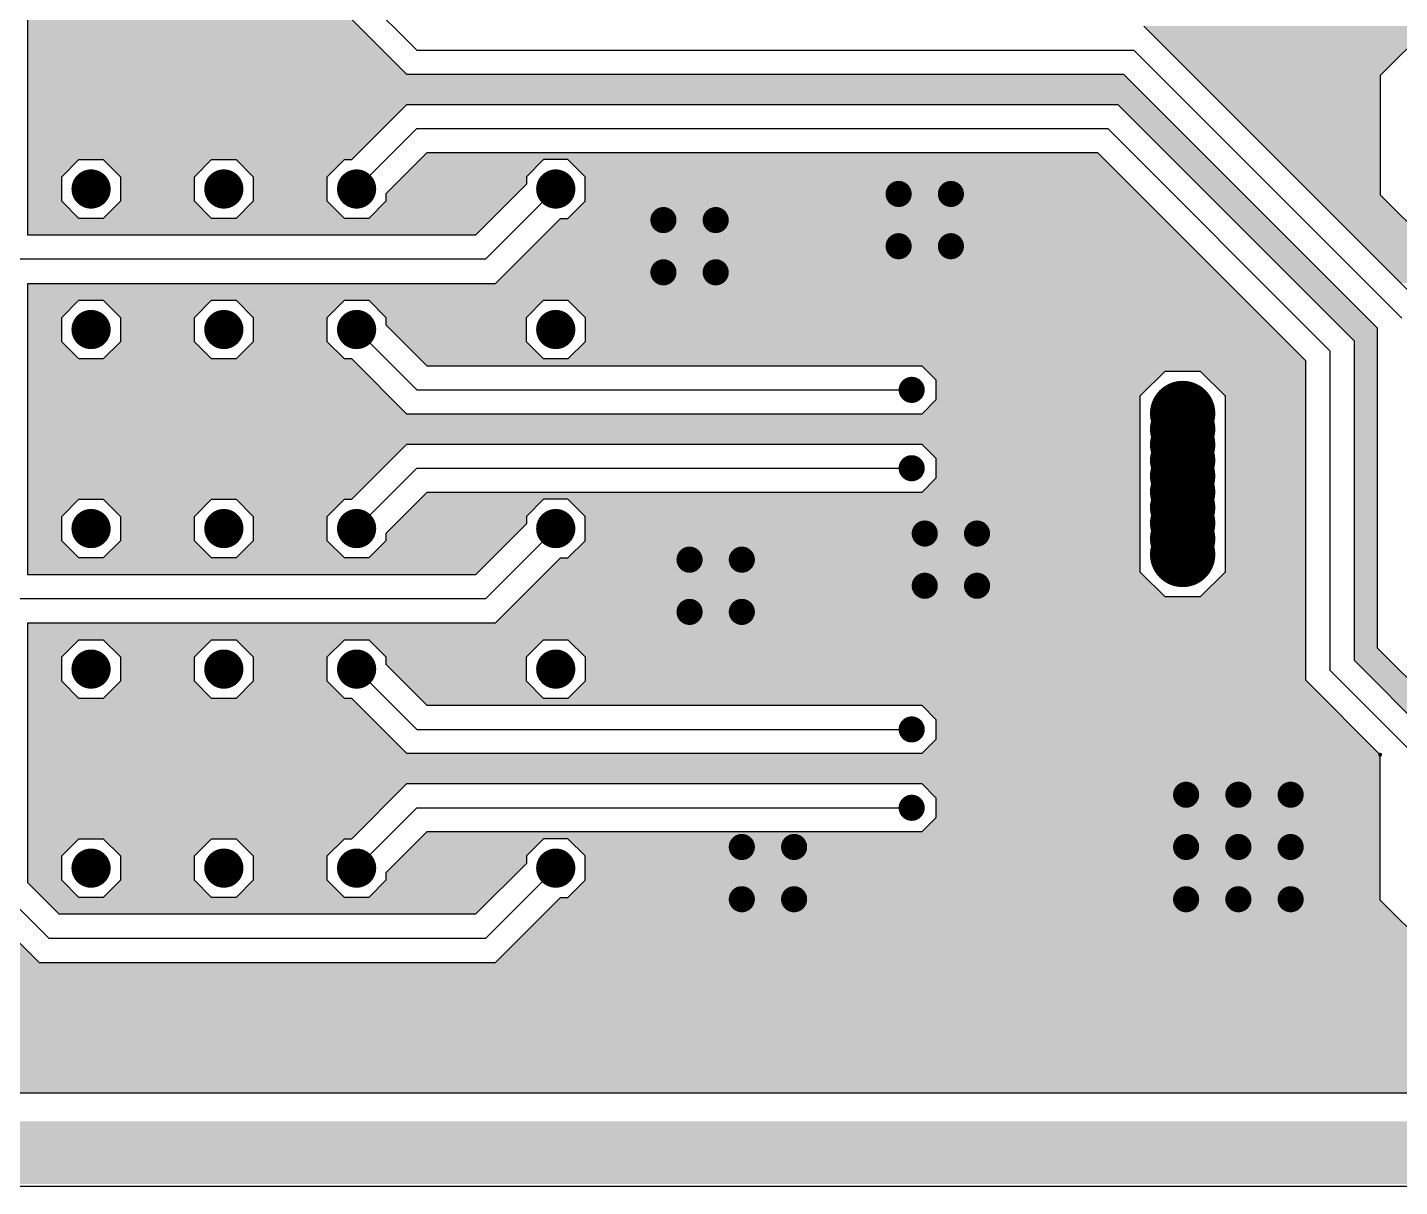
# Model space of a CAD drawing. Extents: x 295 to 953, y 10 to 290.
# Drawn here: x 543 to 629.6, y 85 to 158.2 of the extents above; entities that cross this region are included whole.
import ezdxf

# ---------------------------------------------------------------- set-up
doc = ezdxf.new("R2010")
doc.units = 0
doc.header["$LTSCALE"] = 5
doc.header["$MEASUREMENT"] = 0
doc.layers.get('0').update_dxf_attribs({"linetype": 'CONTINUOUS', "lineweight": 25})
doc.layers.add('L4-BOTTOM_GBR', color=7, linetype='CONTINUOUS')

msp = doc.modelspace()

# ---------------------------------------------------------------- linework, layer by layer
for points, const_width in [([(547.601, 148.013, -1), (546.363, 148.013, -1)], 1.238), ([(555.983, 148.013, -1), (554.745, 148.013, -1)], 1.238), ([(564.365, 148.013, -1), (563.127, 148.013, -1)], 1.238), ([(576.938, 148.013, -1), (575.7, 148.013, -1)], 1.238), ([(598.38, 147.7, -1), (597.555, 147.7, -1)], 0.825), ([(601.68, 147.7, -1), (600.855, 147.7, -1)], 0.825), ([(583.53, 146.05, -1), (582.705, 146.05, -1)], 0.825), ([(586.83, 146.05, -1), (586.005, 146.05, -1)], 0.825), ([(598.38, 144.4, -1), (597.555, 144.4, -1)], 0.825), ([(601.68, 144.4, -1), (600.855, 144.4, -1)], 0.825), ([(583.53, 142.75, -1), (582.705, 142.75, -1)], 0.825), ([(586.83, 142.75, -1), (586.005, 142.75, -1)], 0.825), ([(547.601, 139.137, -1), (546.363, 139.137, -1)], 1.238), ([(555.983, 139.137, -1), (554.745, 139.137, -1)], 1.238), ([(564.365, 139.137, -1), (563.127, 139.137, -1)], 1.238), ([(576.938, 139.137, -1), (575.7, 139.137, -1)], 1.238), ([(599.205, 135.325, -1), (598.38, 135.325, -1)], 0.825), ([(616.93, 133.835, -1), (614.868, 133.835, -1)], 2.062), ([(616.93, 132.845, -1), (614.868, 132.845, -1)], 2.062), ([(616.93, 131.855, -1), (614.868, 131.855, -1)], 2.062), ([(616.93, 130.865, -1), (614.868, 130.865, -1)], 2.062), ([(616.93, 129.875, -1), (614.868, 129.875, -1)], 2.062), ([(599.205, 130.375, -1), (598.38, 130.375, -1)], 0.825), ([(616.93, 128.885, -1), (614.868, 128.885, -1)], 2.062), ([(616.93, 127.895, -1), (614.868, 127.895, -1)], 2.062), ([(616.93, 126.905, -1), (614.868, 126.905, -1)], 2.062), ([(547.601, 126.564, -1), (546.363, 126.564, -1)], 1.238), ([(555.983, 126.564, -1), (554.745, 126.564, -1)], 1.238), ([(564.365, 126.564, -1), (563.127, 126.564, -1)], 1.238), ([(576.938, 126.564, -1), (575.7, 126.564, -1)], 1.238), ([(616.93, 125.915, -1), (614.868, 125.915, -1)], 2.062), ([(600.03, 126.25, -1), (599.205, 126.25, -1)], 0.825), ([(603.33, 126.25, -1), (602.505, 126.25, -1)], 0.825), ([(616.93, 124.925, -1), (614.868, 124.925, -1)], 2.062), ([(585.18, 124.6, -1), (584.355, 124.6, -1)], 0.825), ([(588.48, 124.6, -1), (587.655, 124.6, -1)], 0.825), ([(600.03, 122.95, -1), (599.205, 122.95, -1)], 0.825), ([(603.33, 122.95, -1), (602.505, 122.95, -1)], 0.825), ([(585.18, 121.3, -1), (584.355, 121.3, -1)], 0.825), ([(588.48, 121.3, -1), (587.655, 121.3, -1)], 0.825), ([(547.601, 117.686, -1), (546.363, 117.686, -1)], 1.238), ([(555.983, 117.686, -1), (554.745, 117.686, -1)], 1.238), ([(564.365, 117.686, -1), (563.127, 117.686, -1)], 1.238), ([(576.938, 117.686, -1), (575.7, 117.686, -1)], 1.238), ([(599.205, 113.875, -1), (598.38, 113.875, -1)], 0.825), ([(628.43, 112.276, -1), (628.306, 112.276, -1)], 0.124), ([(616.53, 109.75, -1), (615.705, 109.75, -1)], 0.825), ([(619.83, 109.75, -1), (619.005, 109.75, -1)], 0.825), ([(623.13, 109.75, -1), (622.305, 109.75, -1)], 0.825), ([(599.205, 108.925, -1), (598.38, 108.925, -1)], 0.825), ([(588.48, 106.45, -1), (587.655, 106.45, -1)], 0.825), ([(591.78, 106.45, -1), (590.955, 106.45, -1)], 0.825), ([(616.53, 106.45, -1), (615.705, 106.45, -1)], 0.825), ([(619.83, 106.45, -1), (619.005, 106.45, -1)], 0.825), ([(623.13, 106.45, -1), (622.305, 106.45, -1)], 0.825), ([(547.601, 105.114, -1), (546.363, 105.114, -1)], 1.238), ([(555.983, 105.114, -1), (554.745, 105.114, -1)], 1.238), ([(564.365, 105.114, -1), (563.127, 105.114, -1)], 1.238), ([(576.938, 105.114, -1), (575.7, 105.114, -1)], 1.238), ([(588.48, 103.15, -1), (587.655, 103.15, -1)], 0.825), ([(591.78, 103.15, -1), (590.955, 103.15, -1)], 0.825), ([(616.53, 103.15, -1), (615.705, 103.15, -1)], 0.825), ([(619.83, 103.15, -1), (619.005, 103.15, -1)], 0.825), ([(623.13, 103.15, -1), (622.305, 103.15, -1)], 0.825)]:
    msp.add_lwpolyline(points, format="xyb", close=True, dxfattribs=dict(const_width=const_width))
at = {"layer": 'L4-BOTTOM_GBR'}
for p, q in [((542.981, 145.101), (542.981, 163.499)), ((563.746, 160.587), (567.558, 156.775)), ((566.926, 155.249), (563.444, 158.73)), ((613.449, 158.301), (631.256, 140.494)), ((631.328, 158.136), (628.368, 155.176)), ((567.558, 156.775), (612.817, 156.775)), ((629.73, 139.863), (612.817, 156.775)), ((612.185, 155.249), (566.926, 155.249)), ((628.203, 139.231), (612.185, 155.249)), ((628.368, 155.176), (628.368, 147.649)), ((563.444, 149.87), (566.926, 153.351)), ((566.926, 153.351), (611.799, 153.351)), ((611.799, 153.351), (626.718, 138.432)), ((563.746, 148.013), (567.558, 151.825)), ((567.558, 151.825), (611.167, 151.825)), ((625.192, 137.8), (611.167, 151.825)), ((545.126, 148.782), (546.213, 149.87)), ((546.213, 149.87), (547.751, 149.87)), ((547.751, 149.87), (548.838, 148.782)), ((553.508, 148.782), (554.595, 149.87)), ((554.595, 149.87), (556.133, 149.87)), ((556.133, 149.87), (557.22, 148.782)), ((561.89, 148.782), (562.977, 149.87)), ((562.977, 149.87), (563.444, 149.87)), ((568.189, 150.299), (565.602, 147.712)), ((610.535, 150.299), (568.189, 150.299)), ((575.55, 149.87), (574.463, 148.782)), ((577.088, 149.87), (575.55, 149.87)), ((578.175, 148.782), (577.088, 149.87)), ((623.666, 137.168), (610.535, 150.299)), ((545.126, 147.245), (545.126, 148.782)), ((548.838, 148.782), (548.838, 147.245)), ((553.508, 147.245), (553.508, 148.782)), ((557.22, 148.782), (557.22, 147.245)), ((561.89, 147.245), (561.89, 148.782)), ((574.463, 148.315), (571.249, 145.101)), ((574.463, 148.782), (574.463, 148.315)), ((578.175, 147.245), (578.175, 148.782)), ((565.602, 147.712), (565.602, 147.245)), ((576.319, 148.013), (571.881, 143.575)), ((628.368, 147.649), (631.328, 144.689)), ((546.213, 146.157), (545.126, 147.245)), ((548.838, 147.245), (547.751, 146.157)), ((554.595, 146.157), (553.508, 147.245)), ((557.22, 147.245), (556.133, 146.157)), ((562.977, 146.157), (561.89, 147.245)), ((565.602, 147.245), (564.515, 146.157)), ((577.088, 146.157), (578.175, 147.245)), ((547.751, 146.157), (546.213, 146.157)), ((556.133, 146.157), (554.595, 146.157)), ((564.515, 146.157), (562.977, 146.157)), ((572.512, 142.049), (576.621, 146.157)), ((576.621, 146.157), (577.088, 146.157)), ((571.249, 145.101), (542.981, 145.101)), ((571.881, 143.575), (541.455, 143.575)), ((542.981, 142.049), (572.512, 142.049)), ((542.981, 123.651), (542.981, 142.049)), ((545.126, 139.905), (546.213, 140.993)), ((546.213, 140.993), (547.751, 140.993)), ((547.751, 140.993), (548.838, 139.905)), ((553.508, 139.905), (554.595, 140.993)), ((554.595, 140.993), (556.133, 140.993)), ((556.133, 140.993), (557.22, 139.905)), ((561.89, 139.905), (562.977, 140.993)), ((562.977, 140.993), (564.515, 140.993)), ((564.515, 140.993), (565.602, 139.905)), ((574.463, 139.905), (575.55, 140.993)), ((575.55, 140.993), (577.088, 140.993)), ((577.088, 140.993), (578.175, 139.905)), ((545.126, 138.368), (545.126, 139.905)), ((548.838, 139.905), (548.838, 138.368)), ((553.508, 138.368), (553.508, 139.905)), ((557.22, 139.905), (557.22, 138.368)), ((561.89, 138.368), (561.89, 139.905)), ((565.602, 139.905), (565.602, 139.438)), ((574.463, 138.368), (574.463, 139.905)), ((578.175, 139.905), (578.175, 138.368)), ((563.746, 139.137), (567.558, 135.325)), ((565.602, 139.438), (568.189, 136.851)), ((628.203, 119.018), (628.203, 139.231)), ((546.213, 137.28), (545.126, 138.368)), ((548.838, 138.368), (547.751, 137.28)), ((554.595, 137.28), (553.508, 138.368)), ((557.22, 138.368), (556.133, 137.28)), ((562.977, 137.28), (561.89, 138.368)), ((575.55, 137.28), (574.463, 138.368)), ((578.175, 138.368), (577.088, 137.28)), ((625.192, 137.8), (625.192, 117.612)), ((626.718, 138.432), (626.718, 118.244)), ((547.751, 137.28), (546.213, 137.28)), ((556.133, 137.28), (554.595, 137.28)), ((563.444, 137.28), (562.977, 137.28)), ((566.926, 133.799), (563.444, 137.28)), ((577.088, 137.28), (575.55, 137.28)), ((623.666, 116.98), (623.666, 137.168)), ((568.189, 136.851), (599.424, 136.851)), ((599.424, 136.851), (600.318, 135.957)), ((613.218, 134.945), (614.789, 136.516)), ((614.789, 136.516), (617.01, 136.516)), ((617.01, 136.516), (618.58, 134.945)), ((567.558, 135.325), (598.792, 135.325)), ((600.318, 135.957), (600.318, 134.693)), ((600.318, 134.693), (599.424, 133.799)), ((613.218, 123.815), (613.218, 134.945)), ((618.58, 134.945), (618.58, 123.815)), ((599.424, 133.799), (566.926, 133.799)), ((563.444, 128.42), (566.926, 131.901)), ((566.926, 131.901), (599.424, 131.901)), ((599.424, 131.901), (600.318, 131.007)), ((600.318, 131.007), (600.318, 129.743)), ((563.746, 126.564), (567.558, 130.375)), ((567.558, 130.375), (598.792, 130.375)), ((600.318, 129.743), (599.424, 128.849)), ((545.126, 127.332), (546.213, 128.42)), ((546.213, 128.42), (547.751, 128.42)), ((547.751, 128.42), (548.838, 127.332)), ((553.508, 127.332), (554.595, 128.42)), ((554.595, 128.42), (556.133, 128.42)), ((556.133, 128.42), (557.22, 127.332)), ((561.89, 127.332), (562.977, 128.42)), ((562.977, 128.42), (563.444, 128.42)), ((568.189, 128.849), (565.602, 126.262)), ((599.424, 128.849), (568.189, 128.849)), ((575.55, 128.42), (574.463, 127.332)), ((577.088, 128.42), (575.55, 128.42)), ((578.175, 127.332), (577.088, 128.42)), ((545.126, 125.795), (545.126, 127.332)), ((548.838, 127.332), (548.838, 125.795)), ((553.508, 125.795), (553.508, 127.332)), ((557.22, 127.332), (557.22, 125.795)), ((561.89, 125.795), (561.89, 127.332)), ((574.463, 126.865), (571.249, 123.651)), ((576.319, 126.564), (571.881, 122.125)), ((574.463, 127.332), (574.463, 126.865)), ((578.175, 125.795), (578.175, 127.332)), ((546.213, 124.707), (545.126, 125.795)), ((548.838, 125.795), (547.751, 124.707)), ((554.595, 124.707), (553.508, 125.795)), ((557.22, 125.795), (556.133, 124.707)), ((562.977, 124.707), (561.89, 125.795)), ((565.602, 125.795), (564.515, 124.707)), ((565.602, 126.262), (565.602, 125.795)), ((577.088, 124.707), (578.175, 125.795)), ((547.751, 124.707), (546.213, 124.707)), ((556.133, 124.707), (554.595, 124.707)), ((564.515, 124.707), (562.977, 124.707)), ((572.512, 120.599), (576.621, 124.707)), ((576.621, 124.707), (577.088, 124.707)), ((571.249, 123.651), (542.981, 123.651)), ((614.789, 122.244), (613.218, 123.815)), ((618.58, 123.815), (617.01, 122.244)), ((617.01, 122.244), (614.789, 122.244)), ((571.881, 122.125), (541.455, 122.125)), ((542.981, 120.599), (572.512, 120.599)), ((542.981, 104.194), (542.981, 120.599)), ((545.126, 118.455), (546.213, 119.543)), ((546.213, 119.543), (547.751, 119.543)), ((547.751, 119.543), (548.838, 118.455)), ((553.508, 118.455), (554.595, 119.543)), ((554.595, 119.543), (556.133, 119.543)), ((556.133, 119.543), (557.22, 118.455)), ((561.89, 118.455), (562.977, 119.543)), ((562.977, 119.543), (564.515, 119.543)), ((564.515, 119.543), (565.602, 118.455)), ((574.463, 118.455), (575.55, 119.543)), ((575.55, 119.543), (577.088, 119.543)), ((577.088, 119.543), (578.175, 118.455)), ((633.635, 113.586), (628.203, 119.018)), ((545.126, 116.918), (545.126, 118.455)), ((548.838, 118.455), (548.838, 116.918)), ((553.508, 116.918), (553.508, 118.455)), ((557.22, 118.455), (557.22, 116.918)), ((561.89, 116.918), (561.89, 118.455)), ((565.602, 118.455), (565.602, 117.988)), ((565.602, 117.988), (568.189, 115.401)), ((574.463, 116.918), (574.463, 118.455)), ((578.175, 118.455), (578.175, 116.918)), ((626.718, 118.244), (631.376, 113.586)), ((563.746, 117.686), (567.558, 113.875)), ((628.368, 112.276), (623.666, 116.98)), ((635.864, 106.94), (625.192, 117.612)), ((546.213, 115.83), (545.126, 116.918)), ((548.838, 116.918), (547.751, 115.83)), ((554.595, 115.83), (553.508, 116.918)), ((557.22, 116.918), (556.133, 115.83)), ((562.977, 115.83), (561.89, 116.918)), ((575.55, 115.83), (574.463, 116.918)), ((578.175, 116.918), (577.088, 115.83)), ((547.751, 115.83), (546.213, 115.83)), ((556.133, 115.83), (554.595, 115.83)), ((563.444, 115.83), (562.977, 115.83)), ((566.926, 112.349), (563.444, 115.83)), ((568.189, 115.401), (599.424, 115.401)), ((577.088, 115.83), (575.55, 115.83)), ((599.424, 115.401), (600.318, 114.507)), ((600.318, 114.507), (600.318, 113.243)), ((567.558, 113.875), (598.792, 113.875)), ((600.318, 113.243), (599.424, 112.349)), ((599.424, 112.349), (566.926, 112.349)), ((628.368, 103.099), (628.368, 112.276)), ((563.444, 106.97), (566.926, 110.451)), ((566.926, 110.451), (599.424, 110.451)), ((599.424, 110.451), (600.318, 109.557)), ((600.318, 109.557), (600.318, 108.293)), ((563.746, 105.114), (567.558, 108.925)), ((567.558, 108.925), (598.792, 108.925)), ((600.318, 108.293), (599.424, 107.399)), ((545.126, 105.882), (546.213, 106.97)), ((546.213, 106.97), (547.751, 106.97)), ((547.751, 106.97), (548.838, 105.882)), ((553.508, 105.882), (554.595, 106.97)), ((554.595, 106.97), (556.133, 106.97)), ((556.133, 106.97), (557.22, 105.882)), ((561.89, 105.882), (562.977, 106.97)), ((562.977, 106.97), (563.444, 106.97)), ((568.189, 107.399), (565.602, 104.812)), ((599.424, 107.399), (568.189, 107.399)), ((575.55, 106.97), (574.463, 105.882)), ((577.088, 106.97), (575.55, 106.97)), ((578.175, 105.882), (577.088, 106.97)), ((545.126, 104.345), (545.126, 105.882)), ((548.838, 105.882), (548.838, 104.345)), ((553.508, 104.345), (553.508, 105.882)), ((557.22, 105.882), (557.22, 104.345)), ((561.89, 104.345), (561.89, 105.882)), ((574.463, 105.882), (574.463, 105.415)), ((578.175, 104.345), (578.175, 105.882)), ((574.463, 105.415), (571.249, 102.201)), ((576.319, 105.114), (571.881, 100.675)), ((544.974, 102.201), (542.981, 104.194)), ((546.213, 103.257), (545.126, 104.345)), ((548.838, 104.345), (547.751, 103.257)), ((554.595, 103.257), (553.508, 104.345)), ((557.22, 104.345), (556.133, 103.257)), ((562.977, 103.257), (561.89, 104.345)), ((565.602, 104.345), (564.515, 103.257)), ((565.602, 104.812), (565.602, 104.345)), ((577.088, 103.257), (578.175, 104.345)), ((541.455, 103.562), (544.342, 100.675)), ((547.751, 103.257), (546.213, 103.257)), ((556.133, 103.257), (554.595, 103.257)), ((564.515, 103.257), (562.977, 103.257)), ((572.512, 99.149), (576.621, 103.257)), ((576.621, 103.257), (577.088, 103.257)), ((631.328, 100.139), (628.368, 103.099)), ((539.928, 102.931), (543.71, 99.149)), ((571.249, 102.201), (544.974, 102.201)), ((571.881, 100.675), (544.342, 100.675)), ((543.71, 99.149), (572.512, 99.149)), ((853.666, 90.899), (517.993, 90.899)), ((868.567, 85), (508.867, 85))]:
    msp.add_line(p, q, dxfattribs=at)
for points in [[(566.926, 155.249), (563.444, 158.73), (542.981, 155.249), (542.981, 158.73)], [(700.873, 158.136), (700.708, 158.301), (613.614, 158.136), (613.449, 158.301)], [(628.368, 155.176), (631.328, 158.136), (616.574, 155.176), (613.614, 158.136)], [(614.083, 153.351), (612.185, 155.249), (542.981, 153.351), (542.981, 155.249)], [(628.368, 147.649), (628.368, 155.176), (624.101, 147.649), (616.574, 155.176)], [(563.444, 149.87), (566.926, 153.351), (542.981, 149.87), (542.981, 153.351)], [(614.083, 153.351), (614.083, 153.351), (611.799, 153.351), (566.926, 153.351)], [(628.203, 139.231), (614.083, 153.351), (625.92, 139.231), (611.799, 153.351)], [(545.126, 148.782), (546.213, 149.87), (542.981, 148.782), (542.981, 149.87)], [(554.595, 149.87), (554.595, 149.87), (547.751, 149.87), (546.213, 149.87)], [(553.508, 148.782), (554.595, 149.87), (548.838, 148.782), (547.751, 149.87)], [(562.977, 149.87), (562.977, 149.87), (556.133, 149.87), (554.595, 149.87)], [(561.89, 148.782), (562.977, 149.87), (557.22, 148.782), (556.133, 149.87)], [(574.463, 148.782), (575.55, 149.87), (566.673, 148.782), (567.76, 149.87)], [(610.964, 149.87), (610.535, 150.299), (567.76, 149.87), (568.189, 150.299)], [(610.535, 150.299), (610.535, 150.299), (568.189, 150.299), (610.535, 150.299)], [(610.964, 149.87), (610.964, 149.87), (577.088, 149.87), (575.55, 149.87)], [(612.051, 148.782), (610.964, 149.87), (578.175, 148.782), (577.088, 149.87)], [(545.126, 147.245), (545.126, 148.782), (542.981, 147.245), (542.981, 148.782)], [(553.508, 147.245), (553.508, 148.782), (548.838, 147.245), (548.838, 148.782)], [(561.89, 147.245), (561.89, 148.782), (557.22, 147.245), (557.22, 148.782)], [(573.859, 147.712), (574.463, 148.315), (565.602, 147.712), (566.206, 148.315)], [(574.463, 148.315), (574.463, 148.782), (566.206, 148.315), (566.673, 148.782)], [(613.589, 147.245), (612.051, 148.782), (578.175, 147.245), (578.175, 148.782)], [(573.392, 147.245), (573.859, 147.712), (565.602, 147.245), (565.602, 147.712)], [(631.328, 144.689), (628.368, 147.649), (627.061, 144.689), (624.101, 147.649)], [(546.213, 146.157), (545.126, 147.245), (542.981, 146.157), (542.981, 147.245)], [(554.595, 146.157), (553.508, 147.245), (547.751, 146.157), (548.838, 147.245)], [(562.977, 146.157), (561.89, 147.245), (556.133, 146.157), (557.22, 147.245)], [(572.305, 146.157), (573.392, 147.245), (564.515, 146.157), (565.602, 147.245)], [(614.677, 146.157), (613.589, 147.245), (577.088, 146.157), (578.175, 147.245)], [(571.249, 145.101), (572.305, 146.157), (542.981, 145.101), (542.981, 146.157)], [(615.747, 145.086), (614.789, 146.045), (575.55, 145.086), (576.509, 146.045)], [(614.789, 146.045), (614.677, 146.157), (576.509, 146.045), (576.621, 146.157)], [(614.677, 146.157), (614.677, 146.157), (576.621, 146.157), (577.088, 146.157)], [(618.785, 142.049), (615.747, 145.086), (572.512, 142.049), (575.55, 145.086)], [(643.123, 142.074), (640.507, 144.689), (629.677, 142.074), (627.061, 144.689)], [(619.841, 140.993), (618.785, 142.049), (542.981, 140.993), (542.981, 142.049)], [(618.785, 142.049), (618.785, 142.049), (542.981, 142.049), (546.213, 142.049)], [(618.785, 142.049), (618.785, 142.049), (562.977, 142.049), (572.512, 142.049)], [(545.126, 139.905), (546.213, 140.993), (542.981, 139.905), (542.981, 140.993)], [(554.595, 140.993), (554.595, 140.993), (547.751, 140.993), (546.213, 140.993)], [(553.508, 139.905), (554.595, 140.993), (548.838, 139.905), (547.751, 140.993)], [(562.977, 140.993), (562.977, 140.993), (556.133, 140.993), (554.595, 140.993)], [(561.89, 139.905), (562.977, 140.993), (557.22, 139.905), (556.133, 140.993)], [(575.55, 140.993), (575.55, 140.993), (564.515, 140.993), (562.977, 140.993)], [(574.463, 139.905), (575.55, 140.993), (565.602, 139.905), (564.515, 140.993)], [(619.841, 140.993), (619.841, 140.993), (577.088, 140.993), (575.55, 140.993)], [(620.928, 139.905), (619.841, 140.993), (578.175, 139.905), (577.088, 140.993)], [(545.126, 138.368), (545.126, 139.905), (542.981, 138.368), (542.981, 139.905)], [(553.508, 138.368), (553.508, 139.905), (548.838, 138.368), (548.838, 139.905)], [(561.89, 138.368), (561.89, 139.905), (557.22, 138.368), (557.22, 139.905)], [(574.463, 139.438), (574.463, 139.905), (565.602, 139.438), (565.602, 139.905)], [(622.466, 138.368), (620.928, 139.905), (578.175, 138.368), (578.175, 139.905)], [(574.463, 138.368), (574.463, 139.438), (566.673, 138.368), (565.602, 139.438)], [(628.203, 138.432), (628.203, 139.231), (626.718, 138.432), (625.92, 139.231)], [(546.213, 137.28), (545.126, 138.368), (542.981, 137.28), (542.981, 138.368)], [(554.595, 137.28), (553.508, 138.368), (547.751, 137.28), (548.838, 138.368)], [(562.977, 137.28), (561.89, 138.368), (556.133, 137.28), (557.22, 138.368)], [(575.55, 137.28), (574.463, 138.368), (567.76, 137.28), (566.673, 138.368)], [(623.554, 137.28), (622.466, 138.368), (577.088, 137.28), (578.175, 138.368)], [(628.203, 119.018), (628.203, 138.432), (626.718, 119.018), (626.718, 138.432)], [(566.926, 133.799), (563.444, 137.28), (542.981, 133.799), (542.981, 137.28)], [(554.595, 137.28), (554.595, 137.28), (546.213, 137.28), (547.751, 137.28)], [(563.444, 137.28), (563.444, 137.28), (554.595, 137.28), (556.133, 137.28)], [(623.666, 137.168), (623.554, 137.28), (567.873, 137.168), (567.76, 137.28)], [(623.666, 136.851), (623.666, 137.168), (568.189, 136.851), (567.873, 137.168)], [(623.666, 136.851), (623.666, 136.851), (599.424, 136.851), (568.189, 136.851)], [(623.666, 136.516), (623.666, 136.851), (599.759, 136.516), (599.424, 136.851)], [(614.229, 135.957), (614.789, 136.516), (600.318, 135.957), (599.759, 136.516)], [(623.666, 136.516), (623.666, 136.516), (617.01, 136.516), (614.789, 136.516)], [(623.666, 134.945), (623.666, 136.516), (618.58, 134.945), (617.01, 136.516)], [(613.218, 134.945), (614.229, 135.957), (600.318, 134.945), (600.318, 135.957)], [(613.218, 133.799), (613.218, 134.693), (599.424, 133.799), (600.318, 134.693)], [(613.218, 134.693), (613.218, 134.945), (600.318, 134.693), (600.318, 134.945)], [(623.666, 123.815), (623.666, 134.945), (618.58, 123.815), (618.58, 134.945)], [(613.218, 131.901), (613.218, 133.799), (542.981, 131.901), (542.981, 133.799)], [(613.218, 133.799), (613.218, 133.799), (566.926, 133.799), (599.424, 133.799)], [(563.444, 128.42), (566.926, 131.901), (542.981, 128.42), (542.981, 131.901)], [(613.218, 131.901), (613.218, 131.901), (599.424, 131.901), (566.926, 131.901)], [(613.218, 131.007), (613.218, 131.901), (600.318, 131.007), (599.424, 131.901)], [(613.218, 129.743), (613.218, 131.007), (600.318, 129.743), (600.318, 131.007)], [(613.218, 128.849), (613.218, 129.743), (599.424, 128.849), (600.318, 129.743)], [(545.126, 127.332), (546.213, 128.42), (542.981, 127.332), (542.981, 128.42)], [(554.595, 128.42), (554.595, 128.42), (547.751, 128.42), (546.213, 128.42)], [(553.508, 127.332), (554.595, 128.42), (548.838, 127.332), (547.751, 128.42)], [(562.977, 128.42), (562.977, 128.42), (556.133, 128.42), (554.595, 128.42)], [(561.89, 127.332), (562.977, 128.42), (557.22, 127.332), (556.133, 128.42)], [(574.463, 127.332), (575.55, 128.42), (566.673, 127.332), (567.76, 128.42)], [(613.218, 128.42), (613.218, 128.849), (567.76, 128.42), (568.189, 128.849)], [(613.218, 128.849), (613.218, 128.849), (568.189, 128.849), (599.424, 128.849)], [(613.218, 128.42), (613.218, 128.42), (577.088, 128.42), (575.55, 128.42)], [(613.218, 127.332), (613.218, 128.42), (578.175, 127.332), (577.088, 128.42)], [(545.126, 125.795), (545.126, 127.332), (542.981, 125.795), (542.981, 127.332)], [(553.508, 125.795), (553.508, 127.332), (548.838, 125.795), (548.838, 127.332)], [(561.89, 125.795), (561.89, 127.332), (557.22, 125.795), (557.22, 127.332)], [(573.859, 126.262), (574.463, 126.865), (565.602, 126.262), (566.206, 126.865)], [(574.463, 126.865), (574.463, 127.332), (566.206, 126.865), (566.673, 127.332)], [(613.218, 125.795), (613.218, 127.332), (578.175, 125.795), (578.175, 127.332)], [(546.213, 124.707), (545.126, 125.795), (542.981, 124.707), (542.981, 125.795)], [(554.595, 124.707), (553.508, 125.795), (547.751, 124.707), (548.838, 125.795)], [(562.977, 124.707), (561.89, 125.795), (556.133, 124.707), (557.22, 125.795)], [(572.305, 124.707), (573.392, 125.795), (564.515, 124.707), (565.602, 125.795)], [(573.392, 125.795), (573.859, 126.262), (565.602, 125.795), (565.602, 126.262)], [(613.218, 124.707), (613.218, 125.795), (577.088, 124.707), (578.175, 125.795)], [(571.249, 123.651), (572.305, 124.707), (542.981, 123.651), (542.981, 124.707)], [(613.218, 123.815), (613.218, 124.707), (575.728, 123.815), (576.621, 124.707)], [(613.218, 124.707), (613.218, 124.707), (576.621, 124.707), (577.088, 124.707)], [(614.789, 122.244), (613.396, 123.636), (574.158, 122.244), (575.55, 123.636)], [(613.396, 123.636), (613.218, 123.815), (575.55, 123.636), (575.728, 123.815)], [(623.666, 122.244), (623.666, 123.815), (617.01, 122.244), (618.58, 123.815)], [(623.666, 120.599), (623.666, 122.244), (572.512, 120.599), (574.158, 122.244)], [(623.666, 119.543), (623.666, 120.599), (542.981, 119.543), (542.981, 120.599)], [(623.666, 120.599), (623.666, 120.599), (542.981, 120.599), (546.213, 120.599)], [(623.666, 120.599), (623.666, 120.599), (562.977, 120.599), (572.512, 120.599)], [(545.126, 118.455), (546.213, 119.543), (542.981, 118.455), (542.981, 119.543)], [(554.595, 119.543), (554.595, 119.543), (547.751, 119.543), (546.213, 119.543)], [(553.508, 118.455), (554.595, 119.543), (548.838, 118.455), (547.751, 119.543)], [(562.977, 119.543), (562.977, 119.543), (556.133, 119.543), (554.595, 119.543)], [(561.89, 118.455), (562.977, 119.543), (557.22, 118.455), (556.133, 119.543)], [(575.55, 119.543), (575.55, 119.543), (564.515, 119.543), (562.977, 119.543)], [(574.463, 118.455), (575.55, 119.543), (565.602, 118.455), (564.515, 119.543)], [(623.666, 119.543), (623.666, 119.543), (577.088, 119.543), (575.55, 119.543)], [(623.666, 118.455), (623.666, 119.543), (578.175, 118.455), (577.088, 119.543)], [(628.977, 118.244), (628.203, 119.018), (626.718, 118.244), (626.718, 119.018)], [(545.126, 116.918), (545.126, 118.455), (542.981, 116.918), (542.981, 118.455)], [(553.508, 116.918), (553.508, 118.455), (548.838, 116.918), (548.838, 118.455)], [(561.89, 116.918), (561.89, 118.455), (557.22, 116.918), (557.22, 118.455)], [(574.463, 117.988), (574.463, 118.455), (565.602, 117.988), (565.602, 118.455)], [(574.463, 116.918), (574.463, 117.988), (566.673, 116.918), (565.602, 117.988)], [(623.666, 116.98), (623.666, 118.455), (578.175, 116.98), (578.175, 118.455)], [(633.635, 113.586), (628.977, 118.244), (631.376, 113.586), (626.718, 118.244)], [(623.728, 116.918), (623.666, 116.98), (578.175, 116.918), (578.175, 116.98)], [(546.213, 115.83), (545.126, 116.918), (542.981, 115.83), (542.981, 116.918)], [(554.595, 115.83), (553.508, 116.918), (547.751, 115.83), (548.838, 116.918)], [(562.977, 115.83), (561.89, 116.918), (556.133, 115.83), (557.22, 116.918)], [(575.55, 115.83), (574.463, 116.918), (567.76, 115.83), (566.673, 116.918)], [(624.815, 115.83), (623.728, 116.918), (577.088, 115.83), (578.175, 116.918)], [(566.926, 112.349), (563.444, 115.83), (542.981, 112.349), (542.981, 115.83)], [(554.595, 115.83), (554.595, 115.83), (546.213, 115.83), (547.751, 115.83)], [(563.444, 115.83), (563.444, 115.83), (554.595, 115.83), (556.133, 115.83)], [(625.244, 115.401), (624.815, 115.83), (568.189, 115.401), (567.76, 115.83)], [(625.244, 115.401), (625.244, 115.401), (599.424, 115.401), (568.189, 115.401)], [(626.138, 114.507), (625.244, 115.401), (600.318, 114.507), (599.424, 115.401)], [(627.402, 113.243), (626.138, 114.507), (600.318, 113.243), (600.318, 114.507)], [(628.296, 112.349), (627.402, 113.243), (599.424, 112.349), (600.318, 113.243)], [(628.368, 112.276), (628.296, 112.349), (542.981, 112.276), (542.981, 112.349)], [(628.368, 110.451), (628.368, 112.276), (542.981, 110.451), (542.981, 112.276)], [(628.296, 112.349), (628.296, 112.349), (566.926, 112.349), (599.424, 112.349)], [(563.444, 106.97), (566.926, 110.451), (542.981, 106.97), (542.981, 110.451)], [(628.368, 110.451), (628.368, 110.451), (599.424, 110.451), (566.926, 110.451)], [(628.368, 109.557), (628.368, 110.451), (600.318, 109.557), (599.424, 110.451)], [(628.368, 108.293), (628.368, 109.557), (600.318, 108.293), (600.318, 109.557)], [(628.368, 107.399), (628.368, 108.293), (599.424, 107.399), (600.318, 108.293)], [(545.126, 105.882), (546.213, 106.97), (542.981, 105.882), (542.981, 106.97)], [(554.595, 106.97), (554.595, 106.97), (547.751, 106.97), (546.213, 106.97)], [(553.508, 105.882), (554.595, 106.97), (548.838, 105.882), (547.751, 106.97)], [(562.977, 106.97), (562.977, 106.97), (556.133, 106.97), (554.595, 106.97)], [(561.89, 105.882), (562.977, 106.97), (557.22, 105.882), (556.133, 106.97)], [(574.463, 105.882), (575.55, 106.97), (566.673, 105.882), (567.76, 106.97)], [(628.368, 106.97), (628.368, 107.399), (567.76, 106.97), (568.189, 107.399)], [(628.368, 107.399), (628.368, 107.399), (568.189, 107.399), (599.424, 107.399)], [(628.368, 106.97), (628.368, 106.97), (577.088, 106.97), (575.55, 106.97)], [(628.368, 105.882), (628.368, 106.97), (578.175, 105.882), (577.088, 106.97)], [(545.126, 104.345), (545.126, 105.882), (542.981, 104.345), (542.981, 105.882)], [(553.508, 104.345), (553.508, 105.882), (548.838, 104.345), (548.838, 105.882)], [(561.89, 104.345), (561.89, 105.882), (557.22, 104.345), (557.22, 105.882)], [(574.463, 105.415), (574.463, 105.882), (566.206, 105.415), (566.673, 105.882)], [(628.368, 104.345), (628.368, 105.882), (578.175, 104.345), (578.175, 105.882)], [(573.859, 104.812), (574.463, 105.415), (565.602, 104.812), (566.206, 105.415)], [(545.276, 104.194), (545.126, 104.345), (542.981, 104.194), (542.981, 104.345)], [(546.213, 103.257), (545.276, 104.194), (543.918, 103.257), (542.981, 104.194)], [(554.595, 103.257), (553.508, 104.345), (547.751, 103.257), (548.838, 104.345)], [(562.977, 103.257), (561.89, 104.345), (556.133, 103.257), (557.22, 104.345)], [(572.305, 103.257), (573.392, 104.345), (564.515, 103.257), (565.602, 104.345)], [(573.392, 104.345), (573.859, 104.812), (565.602, 104.345), (565.602, 104.812)], [(628.368, 103.257), (628.368, 104.345), (577.088, 103.257), (578.175, 104.345)], [(571.249, 102.201), (572.305, 103.257), (544.974, 102.201), (543.918, 103.257)], [(631.328, 100.139), (628.368, 103.099), (573.502, 100.139), (576.463, 103.099)], [(628.368, 103.099), (628.368, 103.257), (576.463, 103.099), (576.621, 103.257)], [(628.368, 103.257), (628.368, 103.257), (576.621, 103.257), (577.088, 103.257)], [(543.298, 99.561), (542.176, 100.683), (509.331, 99.561), (508.209, 100.683)], [(854.418, 99.149), (854.418, 100.139), (572.512, 99.149), (573.502, 100.139)], [(543.298, 99.561), (543.298, 99.561), (513.456, 99.561), (509.331, 99.561)], [(543.71, 99.149), (543.298, 99.561), (513.868, 99.149), (513.456, 99.561)], [(854.418, 96.601), (854.418, 99.149), (516.416, 96.601), (513.868, 99.149)], [(854.418, 92.476), (854.418, 96.601), (516.416, 92.476), (516.416, 96.601)], [(854.418, 91.651), (854.418, 92.476), (517.241, 91.651), (516.416, 92.476)], [(853.666, 90.899), (854.418, 91.651), (517.993, 90.899), (517.241, 91.651)], [(868.402, 88.382), (868.402, 89.125), (505.732, 88.382), (505.732, 89.125)], [(868.402, 89.125), (868.402, 89.125), (505.732, 89.125), (856.192, 89.125)], [(868.402, 85.165), (868.402, 88.382), (508.95, 85.165), (505.732, 88.382)]]:
    msp.add_solid(points, dxfattribs=at)

doc.saveas('drawing.dxf')
